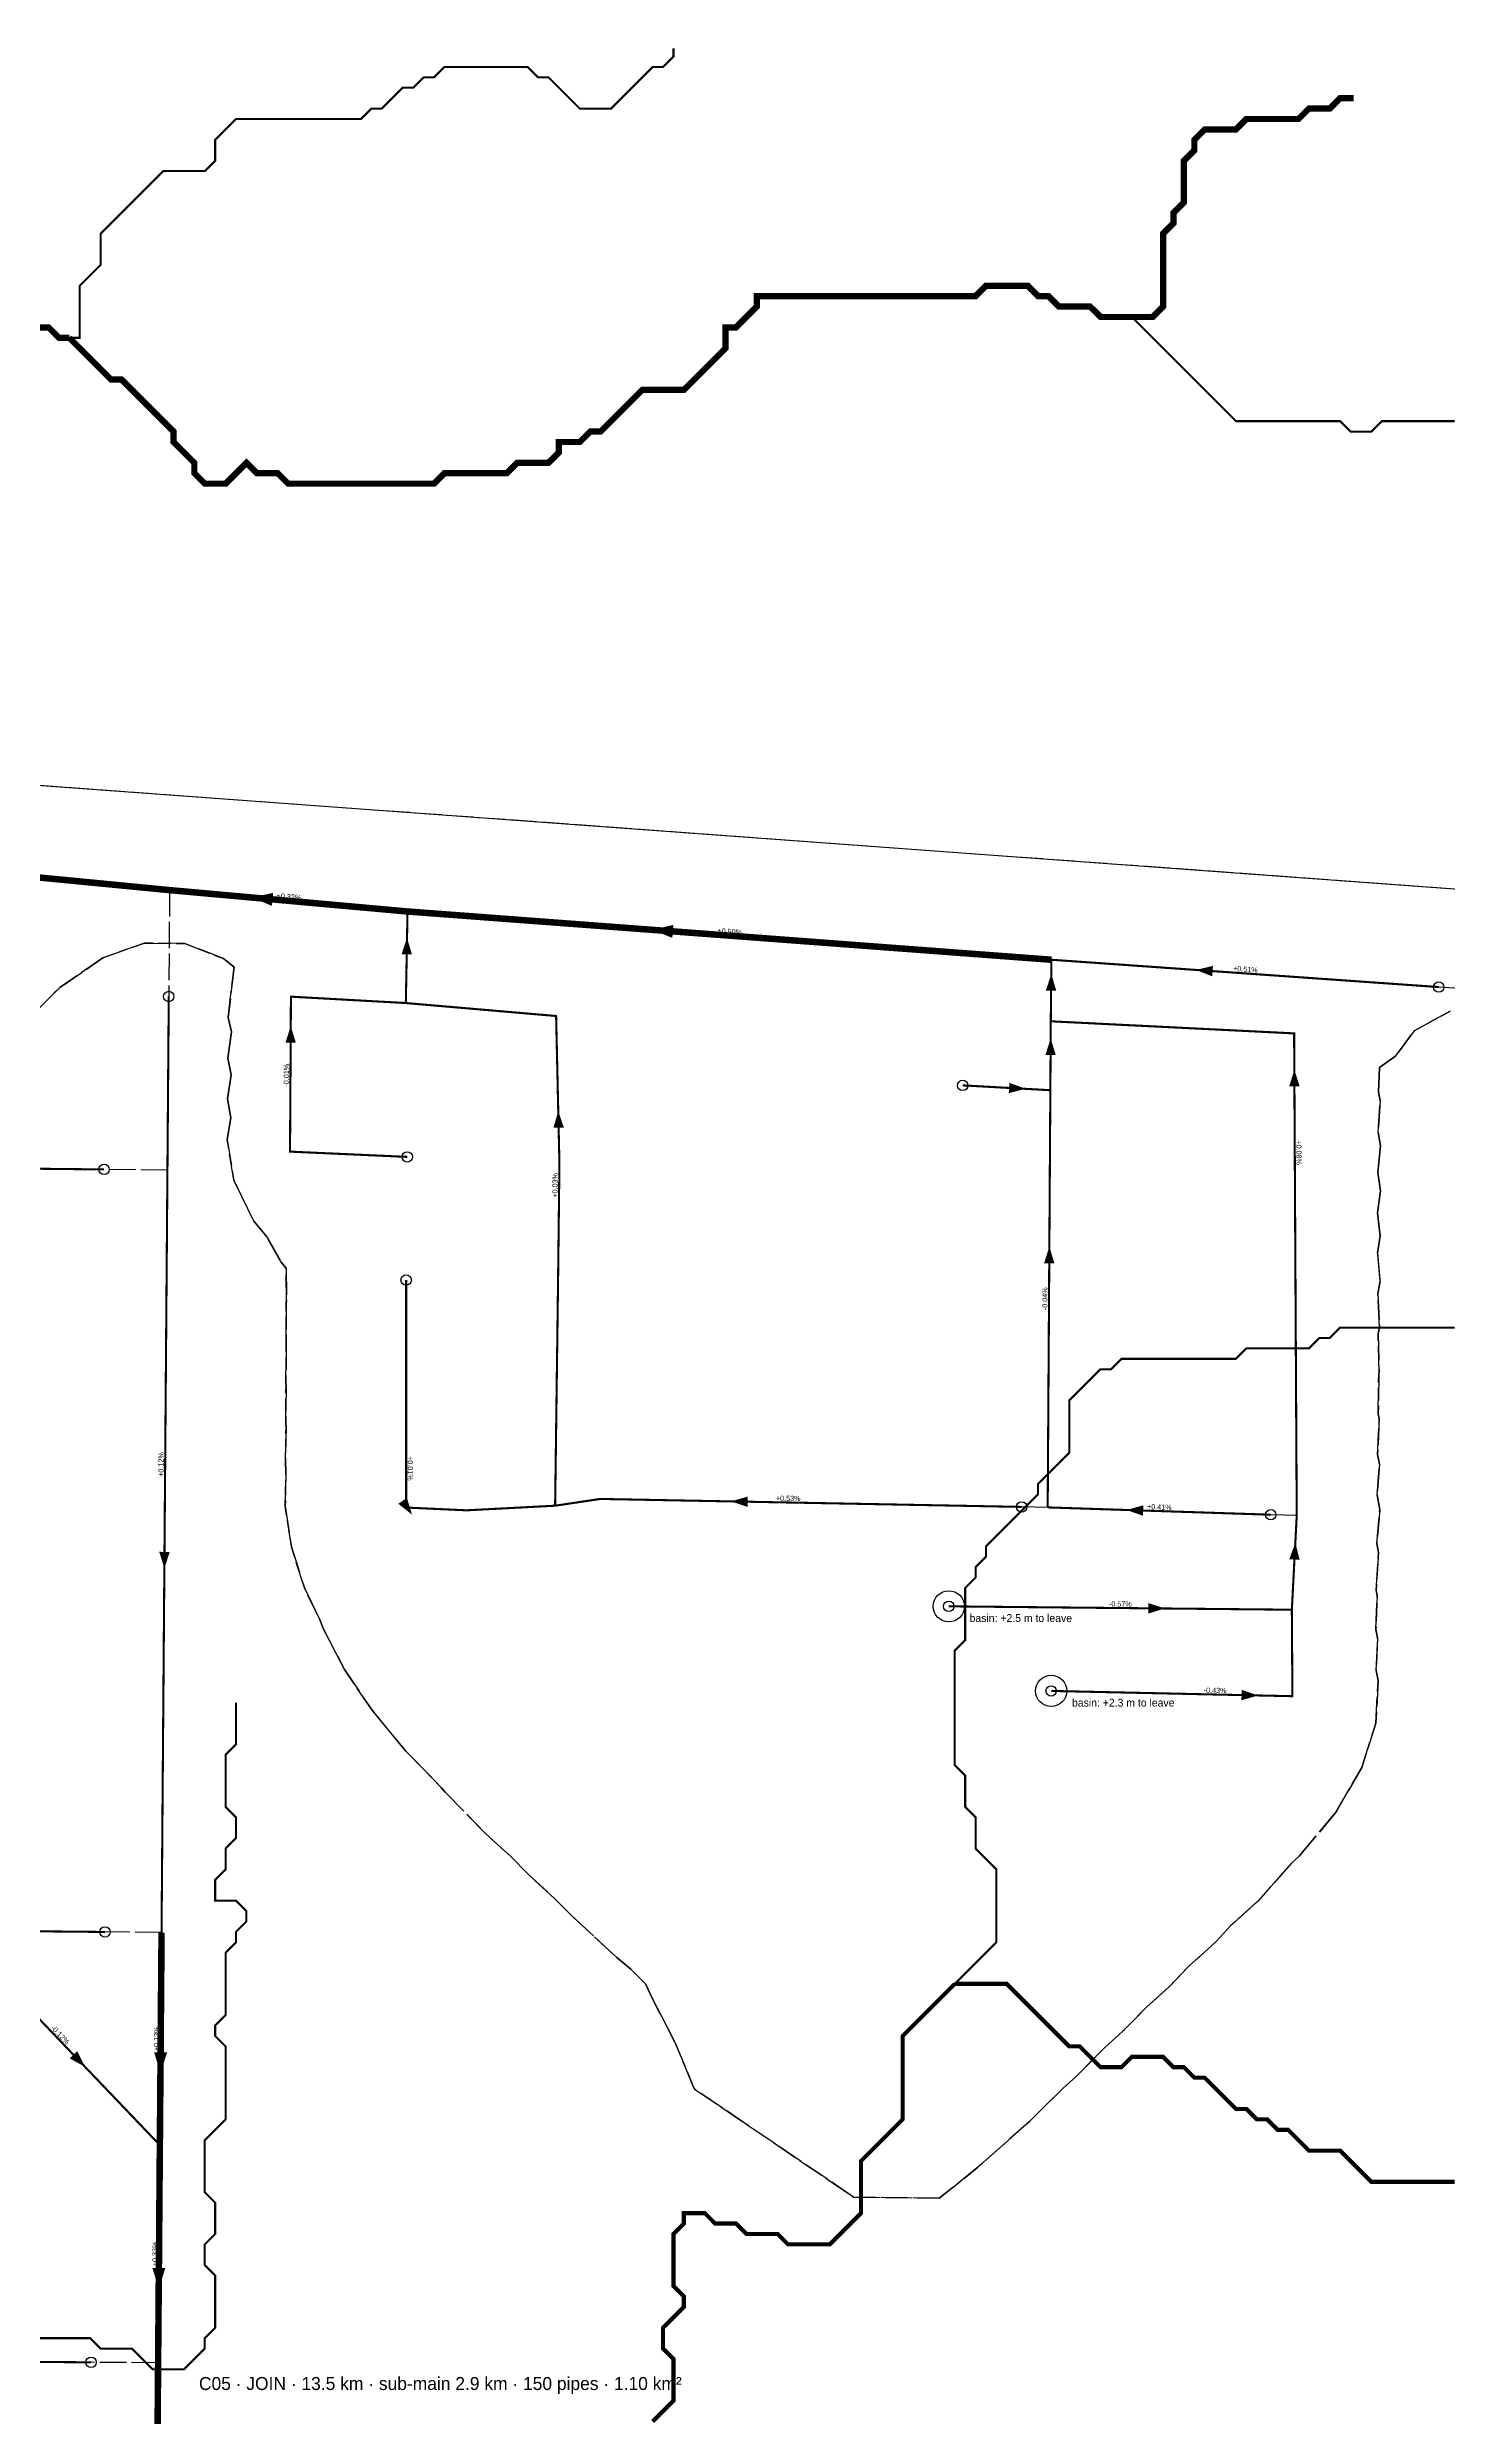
# Model space of a CAD drawing. Header units: metres. Extents: x 442821 to 452274, y 2561971 to 2571293.
# Drawn here: x 446883 to 447421, y 2566958 to 2567868 of the extents above; entities that cross this region are included whole.
import ezdxf
from ezdxf.enums import TextEntityAlignment as Align

# ---------------------------------------------------------------- set-up
doc = ezdxf.new("R2010")
doc.units = ezdxf.units.M
doc.header["$LTSCALE"] = 8
doc.linetypes.add('DASHDOT', pattern=[3.556, 2.54, -0.508, 0, -0.508])
doc.linetypes.add('DASHED', pattern=[1.524, 1.27, -0.254])
for name, color, linetype in [('A_ARROWS', 7, 'Continuous'), ('A_BASINS', 1, 'Continuous'), ('A_BRANCH', 7, 'Continuous'), ('A_CATCH_LABEL', 7, 'Continuous'), ('A_CATCHMENTS', 7, 'Continuous'), ('A_ENVELOPE', 3, 'Continuous'), ('A_GRADIENT', 8, 'Continuous'), ('A_HEAD_GAP', 8, 'Continuous'), ('A_HEADS', 8, 'Continuous'), ('A_LATERAL', 7, 'Continuous'), ('A_STREAMS', 5, 'Continuous'), ('A_SUBMAIN', 7, 'Continuous')]:
    doc.layers.add(name, color=color, linetype=linetype)

msp = doc.modelspace()

# ---------------------------------------------------------------- linework, layer by layer
at = {"layer": 'A_ARROWS', "color": 1}
for points in [[(446961.52, 2567541.62), (446969.72, 2567543.4), (446969.27, 2567538.42)], [(447021.15, 2567526.18), (447023.04, 2567519.75), (447019.04, 2567519.82)], [(447115.27, 2567529.21), (447123.43, 2567531.1), (447123.06, 2567526.12)], [(447324.15, 2567513.8), (447330.67, 2567515.35), (447330.39, 2567511.36)], [(447268.58, 2567512.26), (447270.52, 2567505.84), (447266.52, 2567505.88)], [(446976.49, 2567492.23), (446978.46, 2567485.82), (446974.46, 2567485.85)], [(447268.36, 2567487.49), (447270.32, 2567481.08), (447266.32, 2567481.11)], [(447258.76, 2567468.14), (447252.26, 2567466.49), (447252.48, 2567470.48)], [(447361.94, 2567475.5), (447363.97, 2567469.11), (447359.97, 2567469.09)], [(447079.23, 2567459.64), (447081.38, 2567453.28), (447077.38, 2567453.19)], [(447267.85, 2567407.52), (447269.81, 2567401.11), (447265.81, 2567401.13)], [(447023.07, 2567304.6), (447017.81, 2567308.76), (447021.11, 2567311.02)], [(447145.59, 2567309.68), (447152.02, 2567311.56), (447151.95, 2567307.56)], [(447297.48, 2567306.39), (447303.94, 2567308.18), (447303.81, 2567304.18)], [(447362.32, 2567293.77), (447363.98, 2567287.28), (447359.99, 2567287.49)], [(447312.27, 2567268.56), (447305.85, 2567266.63), (447305.89, 2567270.63)], [(447348.06, 2567235.16), (447341.62, 2567233.3), (447341.7, 2567237.3)]]:
    msp.add_solid(points, dxfattribs=at)
at = {"layer": 'A_ARROWS', "color": 2}
for points in [[(446927.95, 2567283.9), (446926, 2567290.32), (446930, 2567290.29)], [(446897.46, 2567092.53), (446891.59, 2567095.77), (446894.48, 2567098.54)], [(446926.44, 2567090.11), (446924.01, 2567098.13), (446929.01, 2567098.09)], [(446925.78, 2567007.28), (446923.34, 2567015.3), (446928.34, 2567015.26)]]:
    msp.add_solid(points, dxfattribs=at)
at = {"layer": 'A_BASINS', "color": 1}
for centre in [(447229.21, 2567269.38), (447268.55, 2567236.89)]:
    msp.add_circle(centre, 6, dxfattribs=at)
at = {"layer": 'A_BRANCH', "color": 1, "const_width": 0.8}
for points in [[(447417.39, 2567507.23), (447268.63, 2567517.72)], [(447257.21, 2567307.57), (447095.36, 2567310.63), (447078.03, 2567308.03)]]:
    msp.add_lwpolyline(points, dxfattribs=at)
at = {"layer": 'A_BRANCH', "color": 2, "linetype": 'DASHED', "const_width": 0.8}
for points in [[(446929.64, 2567503.6), (446926.87, 2567144.1)], [(446905.14, 2567144.32), (446847.41, 2567144.88)], [(446899.79, 2566979.03), (446779.03, 2566979.92)]]:
    msp.add_lwpolyline(points, dxfattribs=at)
at = {"layer": 'A_BRANCH', "color": 1, "linetype": 'DASHED', "const_width": 0.8}
msp.add_lwpolyline([(447352.87, 2567304.57), (447267.21, 2567307.38)], dxfattribs=at)
at = {"layer": 'A_CATCHMENTS', "color": 1, "linetype": 'DASHED'}
for points in [[(445577.23, 2567680.07), (447425.06, 2567544.86)], [(447421.75, 2567497.93), (447407.9, 2567490.38), (447400.94, 2567480.82), (447394.62, 2567476.28), (447394.23, 2567467.03), (447394.92, 2567463.57), (447394.08, 2567451.54), (447394.98, 2567446.27), (447393.98, 2567436.05), (447394.99, 2567428.96), (447393.93, 2567420.56), (447394.95, 2567411.66), (447393.93, 2567405.08), (447394.87, 2567394.23), (447393.99, 2567389.59), (447394.7, 2567376.68), (447394.13, 2567374.1), (447394.46, 2567359.14), (447394.33, 2567358.62), (447394.17, 2567343.13), (447394.54, 2567341.59), (447393.94, 2567327.64), (447394.67, 2567324.03), (447393.77, 2567312.15), (447394.74, 2567306.47), (447393.58, 2567293.57), (447394.26, 2567290.07), (447393.36, 2567275.46), (447393.74, 2567273.67), (447393.28, 2567260.43), (447393.94, 2567257.26), (447393.37, 2567244.69), (447394.13, 2567240.87), (447393.23, 2567224.5), (447387.86, 2567207.49), (447378.06, 2567190.47), (447363.82, 2567173.45), (447360.89, 2567170.78), (447348.18, 2567156.43), (447337.41, 2567146.63), (447331.75, 2567140.48), (447321.33, 2567131.08), (447313.88, 2567123.26), (447305.25, 2567115.51), (447295.99, 2567106.03), (447289.17, 2567099.93), (447278.1, 2567088.81), (447273.1, 2567084.34), (447260.2, 2567071.58), (447240.44, 2567053.99), (447225.59, 2567042.04), (447192.69, 2567042.5), (447131.59, 2567083.95), (447130.96, 2567085.3), (447124.17, 2567101.69), (447124.05, 2567102.02), (447115.66, 2567118.09), (447112.73, 2567124.34), (447107.07, 2567130.04), (447101.71, 2567134.54), (447084.17, 2567150.71), (447077.79, 2567157.21), (447067.68, 2567166.47), (447060.86, 2567173.45), (447051.17, 2567182.23), (447035.86, 2567197.97), (447034.28, 2567199.86), (447020.72, 2567213.72), (447007.71, 2567229.45), (446997.11, 2567245.17), (446988.9, 2567260.86), (446987.53, 2567264.57), (446981.71, 2567276.55), (446976.72, 2567292.22), (446974.37, 2567307.86), (446974.64, 2567322.37), (446974.46, 2567323.49), (446974.67, 2567338.45), (446974.56, 2567339.12), (446974.69, 2567354.52), (446974.65, 2567354.76), (446974.72, 2567370.39), (446974.75, 2567370.6), (446974.74, 2567386.02), (446974.85, 2567386.67), (446974.78, 2567399.21), (446972.74, 2567401.66), (446967.37, 2567411.12), (446962.25, 2567417.37), (446954.57, 2567433.06), (446952.08, 2567448.71), (446953.51, 2567456.96), (446952.19, 2567464.34), (446953.6, 2567473.49), (446952.32, 2567479.97), (446953.68, 2567490.02), (446952.47, 2567495.6), (446954.7, 2567514.85), (446950.62, 2567518.15), (446935.79, 2567523.98), (446920.28, 2567524.1), (446904.34, 2567518.48), (446887.84, 2567507.11), (446876.96, 2567496.18)]]:
    msp.add_lwpolyline(points, dxfattribs=at)
at = {"layer": 'A_CATCHMENTS', "color": 2, "linetype": 'DASHED'}
msp.add_lwpolyline([(446876.96, 2567496.18), (446887.84, 2567507.11), (446904.34, 2567518.48), (446920.28, 2567524.1), (446935.79, 2567523.98), (446950.62, 2567518.15), (446954.7, 2567514.85), (446952.47, 2567495.6), (446953.68, 2567490.02), (446952.32, 2567479.97), (446953.6, 2567473.49), (446952.19, 2567464.34), (446953.51, 2567456.96), (446952.08, 2567448.71), (446954.57, 2567433.06), (446962.25, 2567417.37), (446967.37, 2567411.12), (446972.74, 2567401.66), (446974.78, 2567399.21), (446974.85, 2567386.67), (446974.74, 2567386.02), (446974.75, 2567370.6), (446974.72, 2567370.39), (446974.65, 2567354.76), (446974.69, 2567354.52), (446974.56, 2567339.12), (446974.67, 2567338.45), (446974.46, 2567323.49), (446974.64, 2567322.37), (446974.37, 2567307.86), (446976.72, 2567292.22), (446981.71, 2567276.55), (446987.53, 2567264.57), (446988.9, 2567260.86), (446997.11, 2567245.17), (447007.71, 2567229.45), (447020.72, 2567213.72), (447034.28, 2567199.86), (447035.86, 2567197.97), (447051.17, 2567182.23), (447060.86, 2567173.45), (447067.68, 2567166.47), (447077.79, 2567157.21), (447084.17, 2567150.71), (447101.71, 2567134.54), (447107.07, 2567130.04), (447112.73, 2567124.34), (447115.66, 2567118.09), (447124.05, 2567102.02), (447124.17, 2567101.69), (447130.96, 2567085.3), (447131.59, 2567083.95), (447192.69, 2567042.5), (447225.59, 2567042.04), (447240.44, 2567053.99), (447260.2, 2567071.58), (447273.1, 2567084.34), (447278.1, 2567088.81), (447289.17, 2567099.93), (447295.99, 2567106.03), (447305.25, 2567115.51), (447313.88, 2567123.26), (447321.33, 2567131.08), (447331.75, 2567140.48), (447337.41, 2567146.63), (447348.18, 2567156.43), (447360.89, 2567170.78), (447363.82, 2567173.45), (447378.06, 2567190.47), (447387.86, 2567207.49), (447393.23, 2567224.5), (447394.13, 2567240.87), (447393.37, 2567244.69), (447393.94, 2567257.26), (447393.28, 2567260.43), (447393.74, 2567273.67), (447393.36, 2567275.46), (447394.26, 2567290.07), (447393.58, 2567293.57), (447394.74, 2567306.47), (447393.77, 2567312.15), (447394.67, 2567324.03), (447393.94, 2567327.64), (447394.54, 2567341.59), (447394.17, 2567343.13), (447394.33, 2567358.62), (447394.46, 2567359.14), (447394.13, 2567374.1), (447394.7, 2567376.68), (447393.99, 2567389.59), (447394.87, 2567394.23), (447393.93, 2567405.08), (447394.95, 2567411.66), (447393.93, 2567420.56), (447394.99, 2567428.96), (447393.98, 2567436.05), (447394.98, 2567446.27), (447394.08, 2567451.54), (447394.92, 2567463.57), (447394.23, 2567467.03), (447394.62, 2567476.28), (447400.94, 2567480.82), (447407.9, 2567490.38), (447421.75, 2567497.93)], dxfattribs=at)
at = {"layer": 'A_ENVELOPE', "color": 3}
msp.add_lwpolyline([(445577.23, 2567680.07), (447477.54, 2567541.02)], dxfattribs=at)
at = {"layer": 'A_HEAD_GAP', "color": 8, "linetype": 'DASHED'}
for points in [[(446929.95, 2567544.46), (446929.64, 2567503.6)], [(447427.37, 2567506.52), (447417.39, 2567507.23)], [(446929.12, 2567436.92), (446904.8, 2567437.18)], [(447267.21, 2567307.38), (447257.21, 2567307.57)], [(447362.86, 2567304.24), (447352.87, 2567304.57)], [(446926.87, 2567144.1), (446905.14, 2567144.32)], [(446925.55, 2566978.84), (446899.79, 2566979.03)]]:
    msp.add_lwpolyline(points, dxfattribs=at)
at = {"layer": 'A_HEADS', "color": 2}
for centre in [(446929.64, 2567503.6), (446904.8, 2567437.18), (446905.14, 2567144.32), (446899.79, 2566979.03)]:
    msp.add_circle(centre, 2, dxfattribs=at)
at = {"layer": 'A_HEADS', "color": 1}
for centre in [(447417.39, 2567507.23), (447234.56, 2567469.47), (447021.22, 2567442), (447020.81, 2567394.71), (447257.21, 2567307.57), (447352.87, 2567304.57), (447229.21, 2567269.38), (447268.55, 2567236.89)]:
    msp.add_circle(centre, 2, dxfattribs=at)
at = {"layer": 'A_LATERAL', "color": 1, "linetype": 'DASHED', "const_width": 0.8}
for points in [[(447020.69, 2567501.09), (447021.34, 2567536.25)], [(447268.4, 2567494.08), (447268.63, 2567517.72)], [(447021.22, 2567442), (446976.21, 2567444.02), (446976.56, 2567503.54), (447020.69, 2567501.09)], [(447078.03, 2567308.03), (447079.15, 2567393.7), (447079.68, 2567439.54), (447078.41, 2567496.11), (447020.69, 2567501.09)], [(447362.86, 2567304.24), (447361.86, 2567489.43), (447268.4, 2567494.08)], [(447267.21, 2567307.38), (447268.23, 2567467.61)], [(447020.81, 2567394.71), (447020.81, 2567307.32), (447044, 2567306.26), (447078.03, 2567308.03)]]:
    msp.add_lwpolyline(points, dxfattribs=at)
at = {"layer": 'A_LATERAL', "color": 1, "linetype": 'DASHDOT', "const_width": 0.8}
for points in [[(447268.23, 2567467.61), (447268.4, 2567494.08)], [(447234.56, 2567469.47), (447268.23, 2567467.61)], [(447360.98, 2567268.08), (447362.86, 2567304.24)], [(447229.21, 2567269.38), (447360.98, 2567268.08)], [(447268.55, 2567236.89), (447361.2, 2567234.87), (447360.98, 2567268.08)]]:
    msp.add_lwpolyline(points, dxfattribs=at)
at = {"layer": 'A_LATERAL', "color": 2, "linetype": 'DASHED', "const_width": 0.8}
msp.add_lwpolyline([(446904.8, 2567437.18), (446650.52, 2567439.87), (446636.24, 2567314.62)], dxfattribs=at)
at = {"layer": 'A_LATERAL', "color": 2, "linetype": 'DASHDOT', "const_width": 0.8}
msp.add_lwpolyline([(446847.41, 2567144.88), (446926.22, 2567062.44)], dxfattribs=at)
at = {"layer": 'A_STREAMS', "color": 5}
for points, const_width in [([(447123.49, 2567867.73), (447123.49, 2567864.62), (447119.49, 2567860.62), (447115.49, 2567860.62), (447111.49, 2567856.62), (447107.49, 2567852.62), (447103.49, 2567848.62), (447099.49, 2567844.62), (447095.49, 2567844.62), (447091.49, 2567844.62), (447087.49, 2567844.62), (447083.49, 2567848.62), (447079.49, 2567852.62), (447075.49, 2567856.62), (447071.49, 2567856.62), (447067.48, 2567860.62), (447063.48, 2567860.62), (447059.48, 2567860.62), (447055.48, 2567860.62), (447051.48, 2567860.62), (447047.48, 2567860.62), (447043.48, 2567860.62), (447039.48, 2567860.62), (447035.48, 2567860.62), (447031.48, 2567856.62), (447027.48, 2567856.62), (447023.48, 2567852.62), (447019.48, 2567852.62), (447015.48, 2567848.62), (447011.48, 2567844.62), (447007.48, 2567844.62), (447003.48, 2567840.62), (446999.48, 2567840.62), (446995.48, 2567840.62), (446991.47, 2567840.62), (446987.47, 2567840.62), (446983.47, 2567840.62), (446979.47, 2567840.62), (446975.47, 2567840.62), (446971.47, 2567840.62), (446967.47, 2567840.62), (446963.47, 2567840.62), (446959.47, 2567840.62), (446955.47, 2567840.62), (446951.47, 2567836.62), (446947.47, 2567832.61), (446947.47, 2567828.61), (446947.47, 2567824.61), (446943.47, 2567820.61), (446939.47, 2567820.61), (446935.47, 2567820.61), (446931.47, 2567820.61), (446927.47, 2567820.61), (446923.47, 2567816.61), (446919.46, 2567812.61), (446915.46, 2567808.61), (446911.46, 2567804.6), (446907.46, 2567800.6), (446903.46, 2567796.6), (446903.46, 2567792.6), (446903.46, 2567788.6), (446903.46, 2567784.6), (446899.46, 2567780.6), (446895.46, 2567776.59), (446895.46, 2567772.59), (446895.46, 2567768.59), (446895.46, 2567764.59), (446895.46, 2567760.59), (446895.46, 2567756.59), (446891.46, 2567756.59)], 0.8), ([(447384.68, 2567848.62), (447383.53, 2567848.62), (447379.53, 2567848.62), (447375.53, 2567844.62), (447371.53, 2567844.62), (447367.53, 2567844.62), (447363.53, 2567840.62), (447359.53, 2567840.62), (447355.52, 2567840.62), (447351.52, 2567840.62), (447347.52, 2567840.62), (447343.52, 2567840.62), (447339.52, 2567836.62), (447335.52, 2567836.62), (447331.52, 2567836.62), (447327.52, 2567836.62), (447323.52, 2567832.61), (447323.52, 2567828.61), (447319.52, 2567824.61), (447319.52, 2567820.61), (447319.52, 2567816.61), (447319.52, 2567812.61), (447319.52, 2567808.61), (447315.52, 2567804.6), (447315.52, 2567800.6), (447311.52, 2567796.6), (447311.52, 2567792.6), (447311.52, 2567788.6), (447311.52, 2567784.6), (447311.52, 2567780.6), (447311.52, 2567776.59), (447311.52, 2567772.59), (447311.52, 2567768.59), (447307.52, 2567764.59), (447303.52, 2567764.59), (447299.52, 2567764.59)], 2.4), ([(447299.52, 2567764.59), (447295.52, 2567764.59), (447291.52, 2567764.59), (447287.52, 2567764.59), (447283.51, 2567768.59), (447279.51, 2567768.59), (447275.51, 2567768.59), (447271.51, 2567768.59), (447267.51, 2567772.59), (447263.51, 2567772.59), (447259.51, 2567776.59), (447255.51, 2567776.59), (447251.51, 2567776.59), (447247.51, 2567776.59), (447243.51, 2567776.59), (447239.51, 2567772.59), (447235.51, 2567772.59), (447231.51, 2567772.59), (447227.51, 2567772.59), (447223.51, 2567772.59), (447219.51, 2567772.59), (447215.51, 2567772.59), (447211.5, 2567772.59), (447207.5, 2567772.59), (447203.5, 2567772.59), (447199.5, 2567772.59), (447195.5, 2567772.59), (447191.5, 2567772.59), (447187.5, 2567772.59), (447183.5, 2567772.59), (447179.5, 2567772.59), (447175.5, 2567772.59), (447171.5, 2567772.59), (447167.5, 2567772.59), (447163.5, 2567772.59), (447159.5, 2567772.59), (447155.5, 2567772.59), (447155.5, 2567768.59), (447151.5, 2567764.59), (447147.5, 2567760.59), (447143.5, 2567760.59), (447143.5, 2567756.59), (447143.5, 2567752.59), (447139.49, 2567748.58), (447135.49, 2567744.58), (447131.49, 2567740.58), (447127.49, 2567736.58), (447123.49, 2567736.58), (447119.49, 2567736.58), (447115.49, 2567736.58), (447111.49, 2567736.58), (447107.49, 2567732.58), (447103.49, 2567728.58), (447099.49, 2567724.58), (447095.49, 2567720.57), (447091.49, 2567720.57), (447087.49, 2567716.57), (447083.49, 2567716.57), (447079.49, 2567716.57), (447079.49, 2567712.57), (447075.49, 2567708.57), (447071.49, 2567708.57), (447067.48, 2567708.57), (447063.48, 2567708.57), (447059.48, 2567704.57), (447055.48, 2567704.57), (447051.48, 2567704.57), (447047.48, 2567704.57), (447043.48, 2567704.57), (447039.48, 2567704.57), (447035.48, 2567704.57), (447031.48, 2567700.57), (447027.48, 2567700.57), (447023.48, 2567700.57), (447019.48, 2567700.57), (447015.48, 2567700.57), (447011.48, 2567700.57), (447007.48, 2567700.57), (447003.48, 2567700.57), (446999.48, 2567700.57), (446995.48, 2567700.57), (446991.47, 2567700.57), (446987.47, 2567700.57), (446983.47, 2567700.57), (446979.47, 2567700.57), (446975.47, 2567700.57), (446971.47, 2567704.57), (446967.47, 2567704.57), (446963.47, 2567704.57), (446959.47, 2567708.57), (446955.47, 2567704.57), (446951.47, 2567700.57), (446947.47, 2567700.57), (446943.47, 2567700.57), (446939.47, 2567704.57), (446939.47, 2567708.57), (446935.47, 2567712.57), (446931.47, 2567716.57), (446931.47, 2567720.57), (446927.47, 2567724.58), (446923.47, 2567728.58), (446919.46, 2567732.58), (446915.46, 2567736.58), (446911.46, 2567740.58), (446907.46, 2567740.58), (446903.46, 2567744.58), (446899.46, 2567748.58), (446895.46, 2567752.59), (446891.46, 2567756.59)], 2.4), ([(446891.46, 2567756.59), (446887.46, 2567756.59), (446883.46, 2567760.59), (446879.46, 2567760.59)], 2.4), ([(447423.53, 2567724.58), (447419.53, 2567724.58), (447415.53, 2567724.58), (447411.53, 2567724.58), (447407.53, 2567724.58), (447403.53, 2567724.58), (447399.53, 2567724.58), (447395.53, 2567724.58), (447391.53, 2567720.57), (447387.53, 2567720.57), (447383.53, 2567720.57), (447379.53, 2567724.58), (447375.53, 2567724.58), (447371.53, 2567724.58), (447367.53, 2567724.58), (447363.53, 2567724.58), (447359.53, 2567724.58), (447355.52, 2567724.58), (447351.52, 2567724.58), (447347.52, 2567724.58), (447343.52, 2567724.58), (447339.52, 2567724.58), (447335.52, 2567728.58), (447331.52, 2567732.58), (447327.52, 2567736.58), (447323.52, 2567740.58), (447319.52, 2567744.58), (447315.52, 2567748.58), (447311.52, 2567752.59), (447307.52, 2567756.59), (447303.52, 2567760.59), (447299.52, 2567764.59)], 0.8), ([(447423.53, 2567376.45), (447419.53, 2567376.45), (447415.53, 2567376.45), (447411.53, 2567376.45), (447407.53, 2567376.45), (447403.53, 2567376.45), (447399.53, 2567376.45), (447395.53, 2567376.45), (447391.53, 2567376.45), (447387.53, 2567376.45), (447383.53, 2567376.45), (447379.53, 2567376.45), (447375.53, 2567372.45), (447371.53, 2567372.45), (447367.53, 2567368.45), (447363.53, 2567368.45), (447359.53, 2567368.45), (447355.52, 2567368.45), (447351.52, 2567368.45), (447347.52, 2567368.45), (447343.52, 2567368.45), (447339.52, 2567364.45), (447335.52, 2567364.45), (447331.52, 2567364.45), (447327.52, 2567364.45), (447323.52, 2567364.45), (447319.52, 2567364.45), (447315.52, 2567364.45), (447311.52, 2567364.45), (447307.52, 2567364.45), (447303.52, 2567364.45), (447299.52, 2567364.45), (447295.52, 2567364.45), (447291.52, 2567360.45), (447287.52, 2567360.45), (447283.51, 2567356.45), (447279.51, 2567352.45), (447275.51, 2567348.44), (447275.51, 2567344.44), (447275.51, 2567340.44), (447275.51, 2567336.44), (447275.51, 2567332.44), (447275.51, 2567328.44), (447271.51, 2567324.44), (447267.51, 2567320.44), (447263.51, 2567316.43), (447263.51, 2567312.43), (447259.51, 2567308.43), (447255.51, 2567304.43), (447251.51, 2567300.43), (447247.51, 2567296.43), (447243.51, 2567292.43), (447243.51, 2567288.42), (447239.51, 2567284.42), (447239.51, 2567280.42), (447235.51, 2567276.42), (447235.51, 2567272.42), (447235.51, 2567268.42), (447235.51, 2567264.42), (447235.51, 2567260.41), (447235.51, 2567256.41), (447231.51, 2567252.41), (447231.51, 2567248.41), (447231.51, 2567244.41), (447231.51, 2567240.41), (447231.51, 2567236.41), (447231.51, 2567232.4), (447231.51, 2567228.4), (447231.51, 2567224.4), (447231.51, 2567220.4), (447231.51, 2567216.4), (447231.51, 2567212.4), (447231.51, 2567208.4), (447235.51, 2567204.39), (447235.51, 2567200.39), (447235.51, 2567196.39), (447235.51, 2567192.39), (447239.51, 2567188.39), (447239.51, 2567184.39), (447239.51, 2567180.39), (447239.51, 2567176.38), (447243.51, 2567172.38), (447247.51, 2567168.38), (447247.51, 2567164.38), (447247.51, 2567160.38), (447247.51, 2567156.38), (447247.51, 2567152.38), (447247.51, 2567148.38), (447247.51, 2567144.37), (447247.51, 2567140.37), (447243.51, 2567136.37), (447239.51, 2567132.37), (447235.51, 2567128.37), (447231.51, 2567124.37)], 0.8), ([(446955.47, 2567232.4), (446955.47, 2567228.4), (446955.47, 2567224.4), (446955.47, 2567220.4), (446955.47, 2567216.4), (446951.47, 2567212.4), (446951.47, 2567208.4), (446951.47, 2567204.39), (446951.47, 2567200.39), (446951.47, 2567196.39), (446951.47, 2567192.39), (446955.47, 2567188.39), (446955.47, 2567184.39), (446955.47, 2567180.39), (446951.47, 2567176.38), (446951.47, 2567172.38), (446951.47, 2567168.38), (446947.47, 2567164.38), (446947.47, 2567160.38), (446947.47, 2567156.38), (446951.47, 2567156.38), (446955.47, 2567156.38), (446959.47, 2567152.38), (446959.47, 2567148.38), (446955.47, 2567144.37), (446955.47, 2567140.37), (446951.47, 2567136.37), (446951.47, 2567132.37), (446951.47, 2567128.37), (446951.47, 2567124.37), (446951.47, 2567120.37), (446951.47, 2567116.36), (446951.47, 2567112.36), (446947.47, 2567108.36), (446947.47, 2567104.36), (446951.47, 2567100.36), (446951.47, 2567096.36), (446951.47, 2567092.36), (446951.47, 2567088.35), (446951.47, 2567084.35), (446951.47, 2567080.35), (446951.47, 2567076.35), (446951.47, 2567072.35), (446947.47, 2567068.35), (446943.47, 2567064.35), (446943.47, 2567060.34), (446943.47, 2567056.34), (446943.47, 2567052.34), (446943.47, 2567048.34), (446943.47, 2567044.34), (446947.47, 2567040.34), (446947.47, 2567036.34), (446947.47, 2567032.33), (446947.47, 2567028.33), (446943.47, 2567024.33), (446943.47, 2567020.33), (446943.47, 2567016.33), (446947.47, 2567012.33), (446947.47, 2567008.33), (446947.47, 2567004.32), (446947.47, 2567000.32), (446947.47, 2566996.32), (446947.47, 2566992.32), (446943.47, 2566988.32), (446943.47, 2566984.32), (446939.47, 2566980.32), (446935.47, 2566976.32), (446931.47, 2566976.32), (446927.47, 2566976.32), (446923.47, 2566976.32), (446919.46, 2566980.32), (446915.46, 2566984.32), (446911.46, 2566984.32), (446907.46, 2566984.32), (446903.46, 2566984.32), (446899.46, 2566988.32), (446895.46, 2566988.32), (446891.46, 2566988.32), (446887.46, 2566988.32), (446883.46, 2566988.32), (446879.46, 2566988.32)], 0.8), ([(447231.51, 2567124.37), (447227.51, 2567120.37), (447223.51, 2567116.36), (447219.51, 2567112.36), (447215.51, 2567108.36), (447211.5, 2567104.36), (447211.5, 2567100.36), (447211.5, 2567096.36), (447211.5, 2567092.36), (447211.5, 2567088.35), (447211.5, 2567084.35), (447211.5, 2567080.35), (447211.5, 2567076.35), (447211.5, 2567072.35), (447207.5, 2567068.35), (447203.5, 2567064.35), (447199.5, 2567060.34), (447195.5, 2567056.34), (447195.5, 2567052.34), (447195.5, 2567048.34), (447195.5, 2567044.34), (447195.5, 2567040.34), (447195.5, 2567036.34), (447191.5, 2567032.33), (447187.5, 2567028.33), (447183.5, 2567024.33), (447179.5, 2567024.33), (447175.5, 2567024.33), (447171.5, 2567024.33), (447167.5, 2567024.33), (447163.5, 2567028.33), (447159.5, 2567028.33), (447155.5, 2567028.33), (447151.5, 2567028.33), (447147.5, 2567032.33), (447143.5, 2567032.33), (447139.49, 2567032.33), (447135.49, 2567036.34), (447131.49, 2567036.34), (447127.49, 2567036.34), (447127.49, 2567032.33), (447123.49, 2567028.33), (447123.49, 2567024.33), (447123.49, 2567020.33), (447123.49, 2567016.33), (447123.49, 2567012.33), (447123.49, 2567008.33), (447127.49, 2567004.32), (447127.49, 2567000.32), (447123.49, 2566996.32), (447119.49, 2566992.32), (447119.49, 2566988.32), (447119.49, 2566984.32), (447123.49, 2566980.32), (447123.49, 2566976.32), (447123.49, 2566972.31), (447123.49, 2566968.31), (447123.49, 2566964.31), (447119.49, 2566960.31), (447115.49, 2566956.31)], 1.6), ([(447423.53, 2567048.34), (447419.53, 2567048.34), (447415.53, 2567048.34), (447411.53, 2567048.34), (447407.53, 2567048.34), (447403.53, 2567048.34), (447399.53, 2567048.34), (447395.53, 2567048.34), (447391.53, 2567048.34), (447387.53, 2567052.34), (447383.53, 2567056.34), (447379.53, 2567060.34), (447375.53, 2567060.34), (447371.53, 2567060.34), (447367.53, 2567060.34), (447363.53, 2567064.35), (447359.53, 2567068.35), (447355.52, 2567068.35), (447351.52, 2567072.35), (447347.52, 2567072.35), (447343.52, 2567076.35), (447339.52, 2567076.35), (447335.52, 2567080.35), (447331.52, 2567084.35), (447327.52, 2567088.35), (447323.52, 2567088.35), (447319.52, 2567092.36), (447315.52, 2567092.36), (447311.52, 2567096.36), (447307.52, 2567096.36), (447303.52, 2567096.36), (447299.52, 2567096.36), (447295.52, 2567092.36), (447291.52, 2567092.36), (447287.52, 2567092.36), (447283.51, 2567096.36), (447279.51, 2567100.36), (447275.51, 2567100.36), (447271.51, 2567104.36), (447267.51, 2567108.36), (447263.51, 2567112.36), (447259.51, 2567116.36), (447255.51, 2567120.37), (447251.51, 2567124.37), (447247.51, 2567124.37), (447243.51, 2567124.37), (447239.51, 2567124.37), (447235.51, 2567124.37), (447231.51, 2567124.37)], 1.6)]:
    msp.add_lwpolyline(points, dxfattribs=dict(at, const_width=const_width))
at = {"layer": 'A_SUBMAIN', "color": 1, "linetype": 'DASHED', "const_width": 2.5}
for points in [[(446929.95, 2567544.46), (446856.51, 2567551.56), (446819.69, 2567565.43), (446773.77, 2567574.87), (446581.02, 2567588.72), (446382.98, 2567602.97)], [(447021.34, 2567536.25), (446929.95, 2567544.46)]]:
    msp.add_lwpolyline(points, dxfattribs=at)
at = {"layer": 'A_SUBMAIN', "color": 1, "const_width": 2.5}
msp.add_lwpolyline([(447268.63, 2567517.72), (447021.34, 2567536.25)], dxfattribs=at)
at = {"layer": 'A_SUBMAIN', "color": 2, "linetype": 'DASHED', "const_width": 2.5}
for points in [[(446926.87, 2567144.1), (446926.22, 2567062.44)], [(446926.22, 2567062.44), (446925.55, 2566978.84)], [(446925.55, 2566978.84), (446924.95, 2566903.86)]]:
    msp.add_lwpolyline(points, dxfattribs=at)

# ---------------------------------------------------------------- texts
at = {"layer": 'A_BASINS', "color": 1}
for s, p in [('basin: +2.5 m to leave', (447237.21, 2567263.38)), ('basin: +2.3 m to leave', (447276.55, 2567230.89))]:
    msp.add_text(s, height=3, dxfattribs=at).set_placement(p)
at = {"layer": 'A_CATCH_LABEL', "color": 2}
msp.add_text('C05 · JOIN · 13.5 km · sub-main 2.9 km · 150 pipes · 1.10 km²', height=5, dxfattribs=at).set_placement((447033.94, 2566970.89), align=Align.MIDDLE_CENTER)
at = {"layer": 'A_GRADIENT', "color": 1}
for s, rotation, p in [('+0.32%', 354.86105, (446975.64, 2567540.36)), ('+0.50%', 355.71559, (447144.99, 2567526.98)), ('+0.51%', 355.9661, (447343.01, 2567512.47)), ('-0.01%', 89.66977, (446976.38, 2567473.36)), ('+0.08%', 270.31001, (447362.11, 2567443.62)), ('+0.03%', 89.32968, (447079.58, 2567431.04)), ('-0.04%', 89.63481, (447267.72, 2567387.5)), ('+0.01%', -89.99951, (447020.81, 2567322.37)), ('+0.53%', 358.9147, (447167.52, 2567309.27)), ('+0.41%', 358.12176, (447310.04, 2567305.97)), ('-0.57%', -0.56519, (447295.09, 2567268.73)), ('-0.43%', -1.2477, (447331.48, 2567235.52))]:
    msp.add_text(s, height=2, rotation=rotation, dxfattribs=at).set_placement(p, align=Align.BOTTOM_CENTER)
at = {"layer": 'A_GRADIENT', "color": 2}
for s, rotation, p in [('+0.12%', 89.55963, (446928.26, 2567323.85)), ('-0.12%', -46.28866, (446886.81, 2567103.66)), ('+0.13%', 89.54132, (446926.55, 2567103.27)), ('+0.33%', 89.54132, (446925.89, 2567020.64))]:
    msp.add_text(s, height=2, rotation=rotation, dxfattribs=at).set_placement(p, align=Align.BOTTOM_CENTER)

doc.saveas('drawing.dxf')
